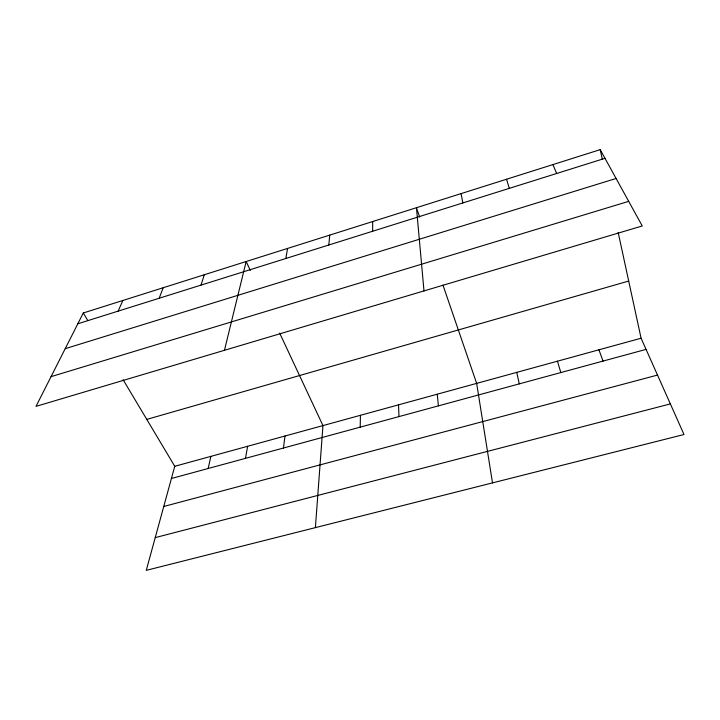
<?xml version="1.0" encoding="UTF-8"?>
<svg xmlns="http://www.w3.org/2000/svg" width="720" height="720" viewBox="0 0 720 720"><rect width="100%" height="100%" fill="white"/><g stroke="black" fill="none" stroke-linecap="round" stroke-linejoin="round"><path stroke-width="1.08" d="M372.645 231.246L372.672 221.544M360.198 427.149L360.432 415.296M315.387 527.634L322.956 425.592L279.666 333.099M328.833 244.998L329.715 235.116M283.455 448.029L284.985 436.023M285.849 258.489L287.55 248.445M245.475 458.361L247.635 446.274M208.143 468.513L210.897 456.363M224.451 350.298L246.159 261.522L250.335 270.45M123.102 379.719L174.762 466.29L146.268 570.357L684 434.511L641.088 338.229L618.147 232.38M201.015 285.12L204.3 274.743M159.174 298.251L163.206 287.73M118.107 311.139L122.877 300.474M83.286 312.984L36 406.377L642.249 225.963L600.21 149.643L83.286 312.984L87.849 320.634M77.814 323.784L604.989 158.319M65.205 348.687L616.086 178.47M51.048 376.659L628.695 201.348M146.781 419.4L628.695 281.052M174.762 466.29L641.088 338.229M171.414 478.503L646.056 349.38M163.755 506.484L657.513 375.075M155.232 537.624L670.365 403.911M552.924 164.592L556.668 173.493M598.914 349.812L603.063 361.08M419.634 216.999L416.448 207.711L423.999 290.916M442.962 285.084L476.658 383.382L492.507 482.886M506.547 179.244L509.292 188.361M557.46 361.197L560.817 372.573M516.717 372.384L519.3 383.868M600.21 149.643L602.316 159.345M461.07 193.617L462.852 202.932M437.265 394.2L438.39 405.873M398.529 404.838L398.97 416.601"/></g></svg>
